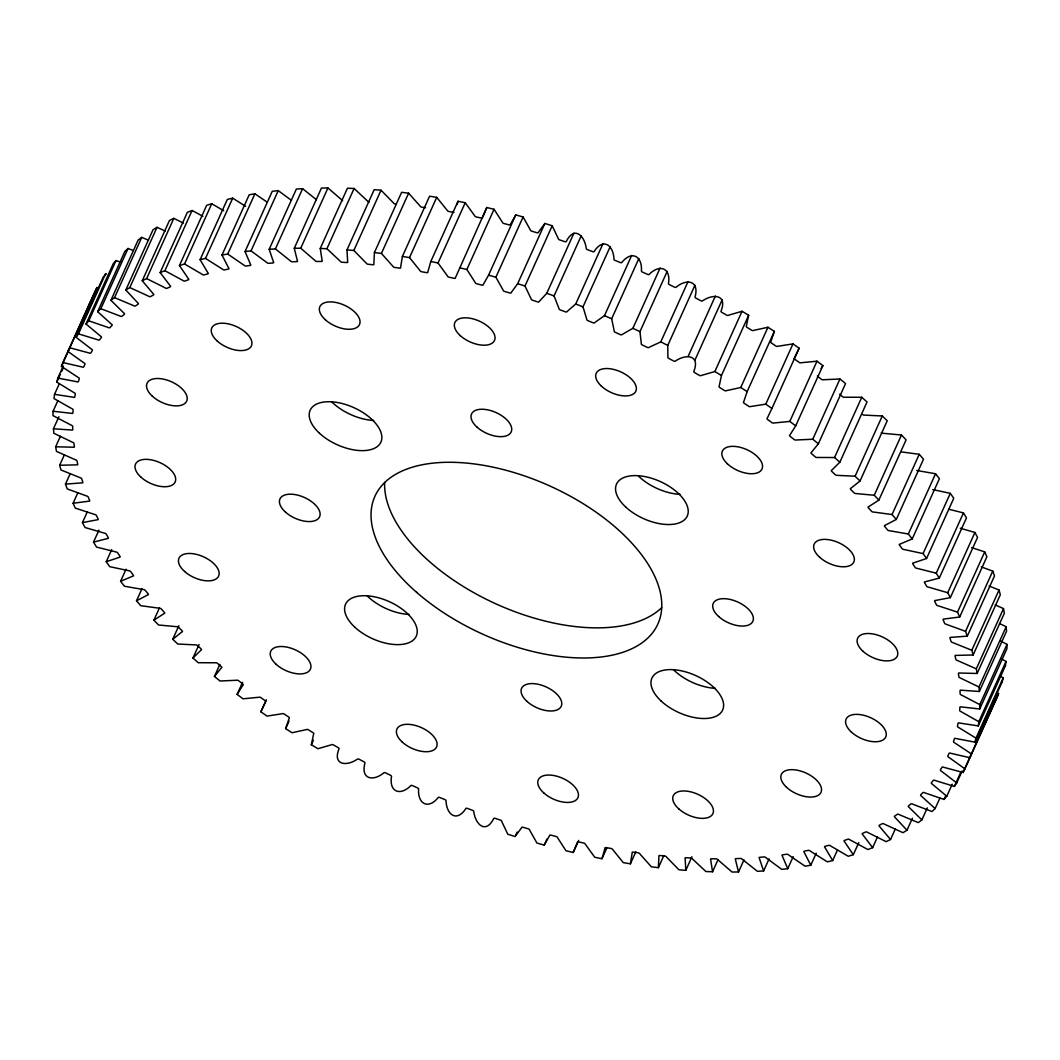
<?xml version="1.0" encoding="UTF-8"?>
<svg xmlns="http://www.w3.org/2000/svg" width="1060" height="1060" viewBox="0 0 1060 1060"><rect width="100%" height="100%" fill="white"/><g stroke="black" fill="none" stroke-linecap="round" stroke-linejoin="round"><path stroke-width="1.5" d="M57.836 400.72L53.08 411.267L53 415.626L71.206 425.153A1.524 0.795 24.3 0 1 72.65 426.438L72.769 429.565A1.524 0.795 24.3 0 1 71.364 430.002L53.451 428.77L53.835 433.262L72.411 442.219A1.524 0.795 24.3 0 1 73.948 443.477L74.385 446.697A1.524 0.795 24.3 0 1 73.074 447.214L55.65 446.79L56.498 451.414L75.366 459.749A1.524 0.795 24.3 0 1 76.983 460.967L77.738 464.267A1.524 0.795 24.3 0 1 76.545 464.863L59.678 465.26L60.963 469.977L80.07 477.676A1.524 0.795 24.3 0 1 81.752 478.855L82.839 482.22A1.524 0.795 24.3 0 1 81.739 482.896L65.495 484.115L67.244 488.912L86.483 495.934A1.524 0.795 24.3 0 1 88.245 497.074L89.636 500.479A1.524 0.795 24.3 0 1 88.642 501.221L73.1 503.261L75.287 508.111L94.605 514.444A1.524 0.795 24.3 0 1 96.42 515.531L98.116 518.976A1.524 0.795 24.3 0 1 97.242 519.798L82.441 522.62L85.078 527.535L104.383 533.127A1.524 0.795 24.3 0 1 106.252 534.16L108.266 537.632A1.524 0.795 24.3 0 1 107.497 538.52L93.505 542.137L96.566 547.079L115.792 551.929A1.524 0.795 24.3 0 1 117.713 552.896L120.005 556.381A1.524 0.795 24.3 0 1 119.369 557.335L106.239 561.734L109.71 566.663L128.79 570.744A1.524 0.795 24.3 0 1 130.738 571.671L133.322 575.143A1.524 0.795 24.3 0 1 132.805 576.15L120.588 581.317L124.457 586.233L143.299 589.532A1.524 0.795 24.3 0 1 145.286 590.38L148.148 593.852A1.524 0.795 24.3 0 1 147.751 594.912L136.501 600.808L140.755 605.697L159.291 608.202A1.524 0.795 24.3 0 1 161.292 608.983L164.419 612.428A1.524 0.795 24.3 0 1 164.154 613.528L153.912 620.153L158.536 624.989L176.702 626.685A1.524 0.795 24.3 0 1 178.716 627.401L182.095 630.779A1.524 0.795 24.3 0 1 181.949 631.945L172.767 639.246L177.722 644.016L195.438 644.891A1.524 0.795 24.3 0 1 197.452 645.54L201.082 648.866A1.524 0.795 24.3 0 1 201.055 650.072L192.96 658.035L198.246 662.712L215.445 662.778A1.524 0.795 24.3 0 1 217.459 663.335L221.315 666.607A1.524 0.795 24.3 0 1 221.421 667.84L214.438 676.439L220.043 681.01L236.645 680.255A1.524 0.795 24.3 0 1 238.646 680.745L242.7 683.925A1.524 0.795 24.3 0 1 242.939 685.184L237.109 694.379L242.992 698.818L258.945 697.255A1.524 0.795 24.3 0 1 260.932 697.665L265.185 700.74A1.524 0.795 24.3 0 1 265.543 702.038L260.866 711.803L267.027 716.096L282.265 713.724A1.524 0.795 24.3 0 1 284.226 714.042L288.651 717.01A1.524 0.795 24.3 0 1 289.128 718.335L285.644 728.617L292.043 732.751L306.499 729.572A1.524 0.795 24.3 0 1 308.42 729.81L313.018 732.672A1.524 0.795 24.3 0 1 313.614 734.01L311.335 744.756L317.947 748.718L331.568 744.756A1.524 0.795 24.3 0 1 333.45 744.915L338.18 747.644A1.524 0.795 24.3 0 1 338.909 748.983C332.495 765.386 346.752 766.473 357.366 759.212A1.524 0.795 24.3 0 1 359.208 759.291L364.057 761.875A1.524 0.795 24.3 0 1 364.892 763.226C360.559 779.259 373.173 781.671 383.8 772.886A1.524 0.795 24.3 0 1 385.575 772.872L390.531 775.31A1.524 0.795 24.3 0 1 391.484 776.662C389.007 792.098 400.349 796.153 410.737 785.725A1.524 0.795 24.3 0 1 412.459 785.619L417.494 787.885A1.524 0.795 24.3 0 1 418.567 789.249C417.693 803.891 428.2 809.827 438.111 797.663A1.524 0.795 24.3 0 1 439.754 797.478L444.856 799.571A1.524 0.795 24.3 0 1 446.035 800.923C446.538 814.637 456.675 822.626 465.777 808.661A1.524 0.795 24.3 0 1 467.354 808.396L472.508 810.317A1.524 0.795 24.3 0 1 473.767 811.642C475.397 824.349 485.666 834.432 493.655 818.691A1.524 0.795 24.3 0 1 495.139 818.333L500.32 820.069A1.524 0.795 24.3 0 1 501.685 821.381L507.793 834.233L515.12 836.552L521.626 827.688A1.524 0.795 24.3 0 1 523.017 827.264L528.198 828.801A1.524 0.795 24.3 0 1 529.655 830.086L536.903 843.031L544.231 845.085L549.57 835.638A1.524 0.795 24.3 0 1 550.869 835.121L556.036 836.472A1.524 0.795 24.3 0 1 557.573 837.718L565.934 850.729L573.208 852.478L577.382 842.501A1.524 0.795 24.3 0 1 578.588 841.905L583.702 843.044A1.524 0.795 24.3 0 1 585.332 844.263L594.766 857.262L601.974 858.732L606.744 848.185M601.974 858.732L604.955 848.252A1.524 0.795 24.3 0 1 606.055 847.576L611.116 848.503A1.524 0.795 24.3 0 1 612.812 849.683L623.28 862.641L630.408 863.807L632.171 852.849A1.524 0.795 24.3 0 1 633.164 852.107L638.16 852.823A1.524 0.795 24.3 0 1 639.909 853.962L651.383 866.815L658.379 867.676L658.936 856.308A1.524 0.795 24.3 0 1 659.823 855.499L664.713 855.99A1.524 0.795 24.3 0 1 666.528 857.076L678.956 869.783L685.807 870.34L685.144 858.587A1.524 0.795 24.3 0 1 685.913 857.712L690.683 857.99A1.524 0.795 24.3 0 1 692.551 859.024L705.88 871.519L712.558 871.771L710.677 859.7A1.524 0.795 24.3 0 1 711.326 858.759L715.964 858.825A1.524 0.795 24.3 0 1 717.872 859.792L732.062 872.035L738.529 871.969L735.454 859.62A1.524 0.795 24.3 0 1 735.971 858.613L740.463 858.467A1.524 0.795 24.3 0 1 742.411 859.382L757.396 871.32L763.624 870.949L759.357 858.362A1.524 0.795 24.3 0 1 759.755 857.301L764.074 856.93A1.524 0.795 24.3 0 1 766.049 857.779L781.763 869.372L787.752 868.697L782.306 855.923A1.524 0.795 24.3 0 1 782.585 854.824L786.706 854.228A1.524 0.795 24.3 0 1 788.706 855.009L805.096 866.206L810.794 865.225L804.209 852.319A1.524 0.795 24.3 0 1 804.354 851.167L808.276 850.358A1.524 0.795 24.3 0 1 810.29 851.074L827.29 861.833L832.683 860.548L824.958 847.563A1.524 0.795 24.3 0 1 824.985 846.37L828.695 845.35A1.524 0.795 24.3 0 1 830.709 845.999L848.252 856.268L853.326 854.691L844.515 841.68A1.524 0.795 24.3 0 1 844.409 840.447L847.867 839.215A1.524 0.795 24.3 0 1 849.881 839.785L867.901 849.537L872.645 847.669L862.76 834.684A1.524 0.795 24.3 0 1 862.522 833.412L865.742 831.981A1.524 0.795 24.3 0 1 867.756 832.471L886.173 841.667L890.546 839.507L879.641 826.588A1.524 0.795 24.3 0 1 879.283 825.303L882.238 823.673A1.524 0.795 24.3 0 1 884.226 824.071L902.974 832.683L906.976 830.245L895.09 817.459A1.524 0.795 24.3 0 1 894.613 816.134L897.29 814.318A1.524 0.795 24.3 0 1 899.251 814.65L918.265 822.626L921.869 819.923L909.043 807.309A1.524 0.795 24.3 0 1 908.447 805.971L910.845 803.97A1.524 0.795 24.3 0 1 912.766 804.209L931.952 811.523L935.145 808.568L921.445 796.179A1.524 0.795 24.3 0 1 920.729 794.828L922.836 792.655A1.524 0.795 24.3 0 1 924.717 792.801L944.01 799.439L946.792 796.232L932.257 784.122A1.524 0.795 24.3 0 1 931.422 782.757L933.224 780.425A1.524 0.795 24.3 0 1 935.053 780.491L954.384 786.401L956.729 782.969L941.426 771.176A1.524 0.795 24.3 0 1 940.472 769.812L941.969 767.321A1.524 0.795 24.3 0 1 943.744 767.308L963.023 772.475L964.918 768.831L948.912 757.396A1.524 0.795 24.3 0 1 947.852 756.045L949.031 753.395A1.524 0.795 24.3 0 1 950.74 753.302L969.9 757.701L971.344 753.859L954.689 742.848A1.524 0.795 24.3 0 1 953.523 741.496L954.384 738.714A1.524 0.795 24.3 0 1 956.027 738.529L974.988 742.159L975.982 738.131L958.744 727.571A1.524 0.795 24.3 0 1 957.471 726.232L958.015 723.331A1.524 0.795 24.3 0 1 959.578 723.053L978.261 725.901L978.804 721.701L961.049 711.631A1.524 0.795 24.3 0 1 959.684 710.319L959.896 707.298A1.524 0.795 24.3 0 1 961.38 706.94L979.718 708.981L979.798 704.622L1007 644.374L1000.494 640.956M979.718 708.981L1006.921 648.733L1007 644.374M395.287 204.01A1.524 0.795 24.3 0 1 393.472 202.924L381.043 190.217L374.193 189.66L346.991 249.922L347.654 261.661A1.524 0.795 24.3 0 1 346.885 262.535L342.115 262.257A1.524 0.795 24.3 0 1 340.247 261.224L326.917 248.729L320.239 248.477L322.121 260.548A1.524 0.795 24.3 0 1 321.471 261.489L316.834 261.436A1.524 0.795 24.3 0 1 314.913 260.455L300.735 248.212L294.269 248.278L297.343 260.627A1.524 0.795 24.3 0 1 296.827 261.635L292.335 261.78A1.524 0.795 24.3 0 1 290.387 260.866L275.401 248.928L269.174 249.299L273.44 261.886A1.524 0.795 24.3 0 1 273.043 262.946L268.723 263.317A1.524 0.795 24.3 0 1 266.749 262.469L251.035 250.875L245.045 251.551L250.491 264.324A1.524 0.795 24.3 0 1 250.213 265.424L246.092 266.02A1.524 0.795 24.3 0 1 244.091 265.238L227.701 254.042L222.004 255.023L228.589 267.928A1.524 0.795 24.3 0 1 228.443 269.081L224.521 269.889A1.524 0.795 24.3 0 1 222.507 269.174L205.507 258.415L200.102 259.7L207.826 272.685A1.524 0.795 24.3 0 1 207.813 273.877L204.103 274.898A1.524 0.795 24.3 0 1 202.089 274.262L184.546 263.98L179.471 265.556L188.282 278.568A1.524 0.795 24.3 0 1 188.388 279.8L184.93 281.032A1.524 0.795 24.3 0 1 182.916 280.463L164.896 270.711L160.153 272.579L170.037 285.577A1.524 0.795 24.3 0 1 170.262 286.836L167.056 288.267A1.524 0.795 24.3 0 1 165.042 287.79L146.624 278.581L142.252 280.741L153.157 293.66A1.524 0.795 24.3 0 1 153.514 294.958L150.56 296.575A1.524 0.795 24.3 0 1 148.572 296.177L129.81 287.565L125.822 290.003L137.707 302.789A1.524 0.795 24.3 0 1 138.184 304.114L135.508 305.929A1.524 0.795 24.3 0 1 133.547 305.611L114.533 297.635L110.929 300.325L123.755 312.938A1.524 0.795 24.3 0 1 124.351 314.277L121.953 316.277A1.524 0.795 24.3 0 1 120.032 316.039L100.832 308.725L97.639 311.68L111.353 324.069A1.524 0.795 24.3 0 1 112.069 325.42L109.962 327.593A1.524 0.795 24.3 0 1 108.08 327.447L88.788 320.822L86.006 324.015L100.541 336.126A1.524 0.795 24.3 0 1 101.376 337.491L99.574 339.823A1.524 0.795 24.3 0 1 97.745 339.757L78.413 333.847L76.068 337.279L91.372 349.071A1.524 0.795 24.3 0 1 92.326 350.436L90.829 352.927A1.524 0.795 24.3 0 1 89.053 352.953L69.774 347.773L67.88 351.417L83.886 362.851A1.524 0.795 24.3 0 1 84.946 364.203L83.766 366.853A1.524 0.795 24.3 0 1 82.057 366.959L62.898 362.546L61.44 366.389L78.109 377.4A1.524 0.795 24.3 0 1 79.275 378.751L78.413 381.534A1.524 0.795 24.3 0 1 76.77 381.719L57.81 378.089L56.816 382.117L74.054 392.677A1.524 0.795 24.3 0 1 75.326 394.015L74.783 396.917A1.524 0.795 24.3 0 1 73.219 397.195L54.537 394.346L53.994 398.547L71.749 408.617A1.524 0.795 24.3 0 1 73.114 409.928L72.901 412.95A1.524 0.795 24.3 0 1 71.417 413.307L53.08 411.267M483.188 216.121L486.792 207.522L494.066 209.27L502.427 222.282A1.524 0.795 24.3 0 0 503.964 223.527L509.131 224.879A1.524 0.795 24.3 0 0 510.43 224.362L515.769 214.915L523.097 216.969L530.344 229.914A1.524 0.795 24.3 0 0 531.802 231.199L536.983 232.736A1.524 0.795 24.3 0 0 538.374 232.312L544.88 223.448L552.207 225.767L558.315 238.619A1.524 0.795 24.3 0 0 559.68 239.931L564.861 241.667A1.524 0.795 24.3 0 0 566.345 241.309C574.334 225.568 584.603 235.651 586.233 248.358A1.524 0.795 24.3 0 0 587.492 249.683L592.646 251.604A1.524 0.795 24.3 0 0 594.223 251.339C603.325 237.374 613.462 245.363 613.965 259.077A1.524 0.795 24.3 0 0 615.144 260.429L620.246 262.522A1.524 0.795 24.3 0 0 621.889 262.337C631.8 250.173 642.307 256.109 641.433 270.75A1.524 0.795 24.3 0 0 642.506 272.115L647.541 274.381A1.524 0.795 24.3 0 0 649.263 274.275C659.651 263.847 670.993 267.902 668.515 283.338A1.524 0.795 24.3 0 0 669.469 284.69L674.425 287.127A1.524 0.795 24.3 0 0 676.2 287.114C686.827 278.329 699.441 280.741 695.108 296.773A1.524 0.795 24.3 0 0 695.943 298.125L700.792 300.709A1.524 0.795 24.3 0 0 702.634 300.788C713.247 293.527 727.504 294.614 721.091 311.017A1.524 0.795 24.3 0 0 721.82 312.356L726.551 315.085A1.524 0.795 24.3 0 0 728.432 315.244L742.053 311.282L748.665 315.244L721.462 375.492L719.17 386.238A1.524 0.795 24.3 0 0 719.78 387.576L724.364 390.438A1.524 0.795 24.3 0 0 726.299 390.676L740.754 387.509L747.141 391.63L743.669 401.912A1.524 0.795 24.3 0 0 744.146 403.237L748.572 406.205A1.524 0.795 24.3 0 0 750.533 406.536L765.771 404.151L771.918 408.458L767.254 418.21A1.524 0.795 24.3 0 0 767.612 419.508L771.865 422.582A1.524 0.795 24.3 0 0 773.853 422.993L789.806 421.429L795.689 425.868L789.859 435.064A1.524 0.795 24.3 0 0 790.084 436.336L794.152 439.516A1.524 0.795 24.3 0 0 796.153 439.993L812.755 439.238L818.36 443.809L811.377 452.408A1.524 0.795 24.3 0 0 811.483 453.64L815.339 456.913A1.524 0.795 24.3 0 0 817.353 457.469L834.538 457.536L839.838 462.213L831.742 470.176A1.524 0.795 24.3 0 0 831.716 471.382L835.333 474.708A1.524 0.795 24.3 0 0 837.36 475.357L855.076 476.231L860.031 481.001L850.849 488.302A1.524 0.795 24.3 0 0 850.703 489.468L854.082 492.86A1.524 0.795 24.3 0 0 856.096 493.562L874.262 495.258L878.872 500.095L868.644 506.72A1.524 0.795 24.3 0 0 868.365 507.833L871.505 511.264A1.524 0.795 24.3 0 0 873.493 512.046L892.043 514.55L896.296 519.44L885.047 525.336A1.524 0.795 24.3 0 0 884.649 526.396L887.512 529.867A1.524 0.795 24.3 0 0 889.486 530.716L908.34 534.015L912.21 538.93L899.993 544.098A1.524 0.795 24.3 0 0 899.476 545.105L902.06 548.577A1.524 0.795 24.3 0 0 904.008 549.504L923.088 553.585L926.559 558.514L913.428 562.926A1.524 0.795 24.3 0 0 912.792 563.867L915.085 567.352A1.524 0.795 24.3 0 0 917.006 568.332L936.232 573.182L939.292 578.111L925.301 581.728A1.524 0.795 24.3 0 0 924.532 582.616L926.546 586.087A1.524 0.795 24.3 0 0 928.414 587.121L947.719 592.712L950.356 597.628L935.556 600.45A1.524 0.795 24.3 0 0 934.668 601.272L936.378 604.717A1.524 0.795 24.3 0 0 938.193 605.803L957.511 612.137L959.697 616.986L944.155 619.027A1.524 0.795 24.3 0 0 943.162 619.769L944.553 623.174A1.524 0.795 24.3 0 0 946.315 624.313L965.554 631.336L967.303 636.133L951.058 637.351A1.524 0.795 24.3 0 0 949.959 638.027L951.045 641.393A1.524 0.795 24.3 0 0 952.728 642.572L971.821 650.27L973.12 654.987L956.253 655.385A1.524 0.795 24.3 0 0 955.06 655.981L955.815 659.28A1.524 0.795 24.3 0 0 957.432 660.499L976.3 668.833L977.148 673.458L959.724 673.034A1.524 0.795 24.3 0 0 958.412 673.564L958.849 676.77A1.524 0.795 24.3 0 0 960.387 678.029L978.963 686.986L979.347 691.478L961.433 690.245A1.524 0.795 24.3 0 0 960.029 690.683L960.135 693.81A1.524 0.795 24.3 0 0 961.592 695.095L979.798 704.622M748.665 315.244L746.386 325.99A1.524 0.795 24.3 0 0 746.982 327.328L751.58 330.19A1.524 0.795 24.3 0 0 753.501 330.428L767.957 327.248L774.356 331.382L770.872 341.665A1.524 0.795 24.3 0 0 771.349 342.99L775.774 345.958A1.524 0.795 24.3 0 0 777.735 346.275L792.973 343.904L799.134 348.197L794.457 357.962A1.524 0.795 24.3 0 0 794.814 359.26L799.068 362.334A1.524 0.795 24.3 0 0 801.055 362.745L817.008 361.182L822.891 365.62L795.689 425.868M978.261 725.901L1005.463 665.654L1006.006 661.453L1001.09 658.644M425.59 207.707L421.84 207.177A1.524 0.795 24.3 0 1 420.091 206.037L408.617 193.185L401.621 192.324L374.405 252.571L373.862 263.94A1.524 0.795 24.3 0 1 372.974 264.748L368.085 264.258A1.524 0.795 24.3 0 1 366.27 263.171L353.841 250.465L346.991 249.922M974.988 742.159L1002.19 681.911L1003.184 677.883L999.805 675.79M453.945 212.424L448.883 211.496A1.524 0.795 24.3 0 1 447.188 210.317L436.72 197.359L429.591 196.193L402.389 256.44L400.627 267.398A1.524 0.795 24.3 0 1 399.633 268.14L394.638 267.425A1.524 0.795 24.3 0 1 392.889 266.285L381.415 253.433L374.405 252.571M457.059 204.527L458.026 201.268L465.234 202.738L474.668 215.736A1.524 0.795 24.3 0 0 476.298 216.956L481.412 218.095A1.524 0.795 24.3 0 0 482.618 217.499M88.656 306.141L90.1 302.299L90.802 302.431M964.918 768.831L997.102 697.453L998.56 693.611L997.963 693.187M458.026 201.268L430.81 261.515L427.842 272.009A1.524 0.795 24.3 0 1 426.743 272.672L421.681 271.744A1.524 0.795 24.3 0 1 419.985 270.565L409.518 257.606L402.389 256.44M62.898 362.546L95.082 291.169L96.977 287.525L97.679 287.697M61.44 366.389L96.977 287.525M57.81 378.089L63.255 366.031M76.068 337.279L103.27 277.031L106.331 273.798M78.413 333.847L105.616 273.599M56.816 382.117L60.208 374.591M61.573 371.57L62.938 368.562M86.006 324.015L113.208 263.768L115.991 260.561L121.343 262.39M54.537 394.346L59.294 383.813M88.788 320.822L115.991 260.561M97.639 311.68L124.855 251.432L128.048 248.477L133.374 250.491M100.832 308.725L128.048 248.477M110.929 300.325L138.131 240.077L141.735 237.374L148.546 240.222M53.451 428.77L58.896 416.726M114.533 297.635L141.735 237.374M125.822 290.003L153.024 229.755L157.026 227.317L165.241 231.08M55.65 446.79L60.42 436.256M129.81 287.565L157.026 227.317M142.252 280.741L169.454 220.493L173.827 218.333L183.38 223.09M59.678 465.26L64.435 454.727M146.624 278.581L173.827 218.333M160.153 272.579L187.355 212.331L192.098 210.463L202.884 216.293M65.495 484.115L70.252 473.568M164.896 270.711L192.098 210.463M179.471 265.556L206.673 205.309L211.748 203.732L223.673 210.702M73.1 503.261L77.857 492.714M184.546 263.98L211.748 203.732M200.102 259.7L227.317 199.452L232.71 198.167L245.628 206.329M82.441 522.62L87.211 512.086M205.507 258.415L232.71 198.167M222.004 255.023L249.206 194.775L254.903 193.794L267.358 202.288M93.505 542.137L98.951 530.093M227.701 254.042L254.903 193.794M245.045 251.551L272.248 191.303L278.237 190.628L291.434 200.353M106.239 561.734L111.684 549.676M251.035 250.875L278.237 190.628M269.174 249.299L296.376 189.051L302.603 188.68L316.397 199.664M120.588 581.317L126.034 569.26M275.401 248.928L302.603 188.68M294.269 248.278L321.471 188.031L327.938 187.965L342.128 200.207A1.524 0.795 24.3 0 0 342.605 200.685M136.501 600.808L141.947 588.764M300.735 248.212L327.938 187.965M320.239 248.477L347.442 188.23L354.119 188.481L367.449 200.976A1.524 0.795 24.3 0 0 369.317 202.01M153.912 620.153L159.358 608.096M326.917 248.729L354.119 188.481M172.767 639.246L178.875 625.692M353.841 250.465L381.043 190.217M192.96 658.035L199.081 644.48M381.415 253.433L408.617 193.185M214.438 676.439L219.87 664.395M409.518 257.606L436.72 197.359M237.109 694.379L242.541 682.335M486.792 207.522L455.416 277.746A1.524 0.795 24.3 0 1 454.21 278.343L449.095 277.203A1.524 0.795 24.3 0 1 447.466 275.984L438.032 262.986L465.234 202.738M260.866 711.803L266.312 699.746M515.769 214.915L488.567 275.176L483.227 284.61A1.524 0.795 24.3 0 1 481.929 285.127L476.761 283.775A1.524 0.795 24.3 0 1 475.225 282.53L466.864 269.518L494.066 209.27M285.644 728.617L289.049 721.078M544.88 223.448L517.678 283.696L511.172 292.56A1.524 0.795 24.3 0 1 509.781 292.997L504.6 291.447A1.524 0.795 24.3 0 1 503.142 290.162L495.894 277.216L523.097 216.969M311.335 744.756L313.376 740.238M573.963 233.067L546.761 293.315L539.142 301.557A1.524 0.795 24.3 0 1 537.658 301.915L532.478 300.179A1.524 0.795 24.3 0 1 531.113 298.867L525.005 286.014L552.207 225.767M602.941 243.734L575.739 303.995L567.007 311.587A1.524 0.795 24.3 0 1 565.444 311.852L560.289 309.931A1.524 0.795 24.3 0 1 559.017 308.606L554.075 295.912L581.277 235.665M631.68 255.42L604.478 315.668L594.687 322.584A1.524 0.795 24.3 0 1 593.043 322.77L587.942 320.676A1.524 0.795 24.3 0 1 586.763 319.325L583 306.844L610.216 246.582M660.075 268.074L632.873 328.322L622.048 334.523A1.524 0.795 24.3 0 1 620.338 334.629L615.303 332.363A1.524 0.795 24.3 0 1 614.23 331.011L611.673 318.769L638.875 258.521M688.006 281.629L660.804 341.876L648.998 347.362A1.524 0.795 24.3 0 1 647.223 347.375L642.267 344.95A1.524 0.795 24.3 0 1 641.313 343.586L639.962 331.647L667.164 271.4M721.462 375.492L714.851 371.53L701.23 375.492A1.524 0.795 24.3 0 1 699.348 375.333L694.618 372.617A1.524 0.795 24.3 0 1 693.889 371.265C700.289 354.861 686.045 353.775 675.432 361.036A1.524 0.795 24.3 0 1 673.59 360.97L668.741 358.386A1.524 0.795 24.3 0 1 667.906 357.021L667.76 345.441L694.962 285.18M688.165 356.306L715.367 296.058M694.962 360.069L722.165 299.821M714.851 371.53L742.053 311.282M515.809 835.042L517.161 832.034M740.754 387.509L767.957 327.248M747.141 391.63L774.356 331.382M544.231 845.085L546.947 839.056M765.771 404.151L792.973 343.904M771.918 408.458L799.134 348.197M573.208 852.478L578.654 840.434M789.806 421.429L817.008 361.182M812.755 439.238L839.957 378.99L845.562 383.561L818.36 443.809M630.408 863.807L635.854 851.75M834.538 457.536L861.753 397.288L867.04 401.965L839.838 462.213M658.379 867.676L663.825 855.619M855.076 476.231L882.278 415.984L864.562 415.109A1.524 0.795 24.3 0 1 862.548 414.46M860.031 481.001L887.233 420.754L882.278 415.984M685.807 870.34L691.928 856.771M874.262 495.258L901.464 435.011L883.298 433.315A1.524 0.795 24.3 0 1 881.284 432.599M878.872 500.095L906.088 439.847L901.464 435.011M712.558 871.771L717.991 859.713M892.043 514.55L919.245 454.303L900.708 451.798M896.296 519.44L923.499 459.192L919.245 454.303M738.529 871.969L743.961 859.925M908.34 534.015L935.543 473.767L916.701 470.468M912.21 538.93L939.412 478.683L935.543 473.767M763.624 870.949L769.07 858.891M923.088 553.585L950.29 493.337L932.747 489.574M926.559 558.514L953.762 498.266L950.29 493.337M787.752 868.697L793.185 856.639M936.232 573.182L963.434 512.921L948.832 509.237M939.292 578.111L966.495 517.863L963.434 512.921M810.794 865.225L816.24 853.167M947.719 592.712L974.922 532.465L960.267 528.211M950.356 597.628L977.558 537.38L974.922 532.465M832.683 860.548L837.453 850.001M957.511 612.137L984.713 551.889L971.596 547.583M959.697 616.986L986.9 556.739L984.713 551.889M853.326 854.691L858.772 842.634M965.554 631.336L992.756 571.088L981.242 566.875M967.303 636.133L994.505 575.885L992.756 571.088M872.645 847.669L877.402 837.122M971.821 650.27L999.037 590.023L989.139 586.021M973.12 654.987L1000.322 594.74L999.037 590.023M890.546 839.507L895.303 828.96M976.3 668.833L1003.502 608.586L995.247 604.929M977.148 673.458L1004.35 613.21L1003.502 608.586M906.976 830.245L912.421 818.201M978.963 686.986L1006.165 626.738L999.527 623.518M979.347 691.478L1006.549 631.23L1006.165 626.738M921.869 819.923L927.301 807.866M935.145 808.568L939.915 798.021M978.804 721.701L1006.006 661.453M944.01 799.439L945.374 796.418M946.792 796.232L952.224 784.188M954.384 786.401L960.506 772.846M975.982 738.131L1003.184 677.883M956.729 782.969L962.162 770.925M963.023 772.475L998.56 693.611M822.891 365.62L821.103 368.496M990.861 711.008L991.564 708.146M839.957 378.99L823.355 379.745A1.524 0.795 24.3 0 1 821.354 379.255L817.3 376.075M861.753 397.288L844.555 397.222A1.524 0.795 24.3 0 1 842.541 396.665L839.653 394.214M1004.787 665.574L1005.463 665.654M1001.501 681.805L1002.19 681.911M996.4 697.321L997.102 697.453M430.81 261.515L438.032 262.986M989.523 712.055L990.226 712.227M459.576 267.769L466.864 269.518M488.567 275.176L495.894 277.216M517.678 283.696L525.005 286.014M546.761 293.315L554.075 295.912M575.739 303.995L583 306.844M604.478 315.668L611.673 318.769M632.873 328.322L639.962 331.647M660.804 341.876L667.76 345.441M661.705 607.632A155.224 81.342 24.3 0 1 496.411 604.081A155.224 81.342 24.3 0 1 384.674 482.419M409.08 614.456A38.809 20.339 24.3 0 1 367.356 596.051M373.69 420.475A38.809 20.339 24.3 0 1 331.965 402.058M680.056 494.358A38.809 20.339 24.3 0 1 638.319 475.953M715.447 688.351A38.809 20.339 24.3 0 1 673.709 669.933M416.593 592.315A155.224 81.342 24.3 0 0 657.849 624.062A155.224 81.342 24.3 0 0 474.761 464.002A155.224 81.342 24.3 0 0 416.593 592.315M527.032 701.428A21.73 11.382 24.3 0 0 561.084 706.543A21.73 11.382 24.3 0 0 536.161 683.912A21.73 11.382 24.3 0 0 527.032 701.428M354.782 627.162A38.809 20.339 24.3 0 0 415.851 636.981A38.809 20.339 24.3 0 0 372.1 596.383A38.809 20.339 24.3 0 0 354.782 627.162M319.391 433.169A38.809 20.339 24.3 0 0 380.46 443A38.809 20.339 24.3 0 0 336.709 402.389A38.809 20.339 24.3 0 0 319.391 433.169M285.378 512.006A21.73 11.382 24.3 0 0 319.431 517.121A21.73 11.382 24.3 0 0 294.508 494.503A21.73 11.382 24.3 0 0 285.378 512.006M625.758 507.064A38.809 20.339 24.3 0 0 686.827 516.883A38.809 20.339 24.3 0 0 643.075 476.271A38.809 20.339 24.3 0 0 625.758 507.064M476.974 427.087A21.73 11.382 24.3 0 0 511.039 432.202A21.73 11.382 24.3 0 0 486.116 409.571A21.73 11.382 24.3 0 0 476.974 427.087M661.149 701.044A38.809 20.339 24.3 0 0 722.218 710.876A38.809 20.339 24.3 0 0 678.453 670.264A38.809 20.339 24.3 0 0 661.149 701.044M718.64 616.496A21.73 11.382 24.3 0 0 752.693 621.624A21.73 11.382 24.3 0 0 727.769 598.993A21.73 11.382 24.3 0 0 718.64 616.496M543.714 792.867A21.73 11.382 24.3 0 0 577.766 797.995A21.73 11.382 24.3 0 0 552.843 775.363A21.73 11.382 24.3 0 0 543.714 792.867M678.93 809.005A21.73 11.382 24.3 0 0 712.837 813.749A21.73 11.382 24.3 0 0 687.529 791.237A21.73 11.382 24.3 0 0 678.93 809.005M786.348 787.076A21.73 11.382 24.3 0 0 820.678 792.92A21.73 11.382 24.3 0 0 796.55 770.077A21.73 11.382 24.3 0 0 786.348 787.076M851.312 731.983A21.73 11.382 24.3 0 0 885.497 737.469A21.73 11.382 24.3 0 0 860.972 714.731A21.73 11.382 24.3 0 0 851.312 731.983M863.052 651.33A21.73 11.382 24.3 0 0 897.104 656.445A21.73 11.382 24.3 0 0 872.181 633.827A21.73 11.382 24.3 0 0 863.052 651.33M819.844 557.428A21.73 11.382 24.3 0 0 853.75 562.171A21.73 11.382 24.3 0 0 828.43 539.659A21.73 11.382 24.3 0 0 819.844 557.428M727.372 463.763A21.73 11.382 24.3 0 0 761.689 469.606A21.73 11.382 24.3 0 0 737.561 446.764A21.73 11.382 24.3 0 0 727.372 463.763M601.417 386.158A21.73 11.382 24.3 0 0 635.602 391.643A21.73 11.382 24.3 0 0 611.077 368.906A21.73 11.382 24.3 0 0 601.417 386.158M460.292 335.636A21.73 11.382 24.3 0 0 494.358 340.75A21.73 11.382 24.3 0 0 469.434 318.132A21.73 11.382 24.3 0 0 460.292 335.636M325.526 319.921A21.73 11.382 24.3 0 0 359.433 324.678A21.73 11.382 24.3 0 0 334.125 302.166A21.73 11.382 24.3 0 0 325.526 319.921M216.77 340.618A21.73 11.382 24.3 0 0 251.088 346.448A21.73 11.382 24.3 0 0 226.959 323.618A21.73 11.382 24.3 0 0 216.77 340.618M152.256 396.109A21.73 11.382 24.3 0 0 186.441 401.594A21.73 11.382 24.3 0 0 161.915 378.857A21.73 11.382 24.3 0 0 152.256 396.109M140.953 477.172A21.73 11.382 24.3 0 0 175.006 482.287A21.73 11.382 24.3 0 0 150.083 459.669A21.73 11.382 24.3 0 0 140.953 477.172M184.625 571.499A21.73 11.382 24.3 0 0 218.532 576.256A21.73 11.382 24.3 0 0 193.225 553.744A21.73 11.382 24.3 0 0 184.625 571.499M275.746 663.931A21.73 11.382 24.3 0 0 310.077 669.774A21.73 11.382 24.3 0 0 285.948 646.931A21.73 11.382 24.3 0 0 275.746 663.931M402.137 741.947A21.73 11.382 24.3 0 0 436.336 747.419A21.73 11.382 24.3 0 0 411.81 724.682A21.73 11.382 24.3 0 0 402.137 741.947"/></g></svg>
